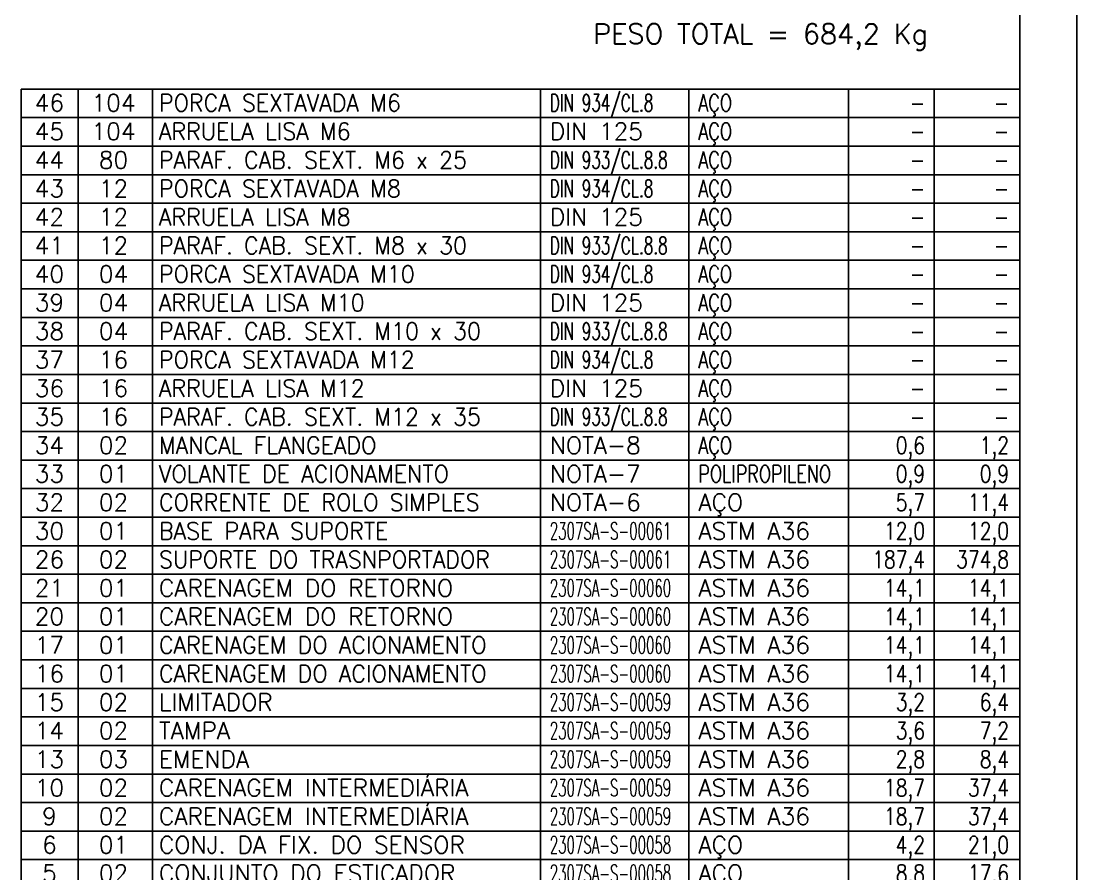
# Model space of a CAD drawing. Header units: metres. Extents: x 0 to 21025, y 0 to 14850.
# Drawn here: x 16400 to 21025, y 3678 to 7413 of the extents above; entities that cross this region are included whole.
import ezdxf
from ezdxf.enums import TextEntityAlignment as Align

# ---------------------------------------------------------------- set-up
doc = ezdxf.new("R2010")
doc.units = ezdxf.units.M
doc.header["$LTSCALE"] = 25
for name, color, linetype in [('FRL6', 6, 'Continuous'), ('FRL7', 7, 'Continuous'), ('FRR120', 5, 'Continuous'), ('FRR140', 5, 'Continuous'), ('FRR175', 1, 'Continuous'), ('FRR80', 3, 'Continuous'), ('GSB', 7, 'Continuous')]:
    doc.layers.add(name, color=color, linetype=linetype)
doc.styles.add('R120', font='simplex.shx', dxfattribs={"height": 3})
doc.styles.add('R140', font='simplex.shx', dxfattribs={"height": 3.5})
doc.styles.add('R80', font='simplex.shx', dxfattribs={"height": 2})
doc.styles.add('ROMANS', font='ROMANS.SHX')

# ---------------------------------------------------------------- blocks, each defined once
blk = doc.blocks.new('A1')
at = {"layer": 'FRL6', "linetype": 'Continuous'}
blk.add_line((831, 584), (831, 10), dxfattribs=at)
at = {"layer": 'FRL7', "linetype": 'Continuous'}
blk.add_line((841, 594), (841, 0), dxfattribs=at)
at = {"layer": 'FRR120', "style": 'R120'}
for tag, p in [('FASE_DO_PROJETO', (659, 46.29)), ('ÁREA_E/OU_SUBÁREA', (659, 40.79)), ('TÍTULO_DO_DESENHO', (659, 35.29)), ('SUBTÍTULO_1_DO_DESENHO', (659, 29.79)), ('SUBTÍTULO_2_DO_DESENHO', (659, 24.29))]:
    blk.add_attdef(tag, p, '', height=3, dxfattribs=at)
at = {"layer": 'FRR140', "style": 'R140', "width": 0.91}
for tag, p in [('NÚMERO_DA_CONTRATADA', (687.72, 12.6)), ('NUMERO_VALE', (752.89, 12.6))]:
    blk.add_attdef(tag, p, '', height=3.5, dxfattribs=at)
for tag, p in [('REVISÃO', (823.5, 14.68)), ('ESCALA', (671, 14.35))]:
    blk.add_attdef(tag, text='', height=3.5, dxfattribs=at).set_placement(p, align=Align.MIDDLE)
at = {"layer": 'FRR175', "style": 'R120'}
for tag, p in [('CLASSIFICAÇÃO', (811.83, 67.73)), ('PROJETO', (716.31, 53.59)), ('N_PROJ_SE', (793.5, 53.59)), ('N_CONTRATO', (796.97, 47.3))]:
    blk.add_attdef(tag, text='', height=3, dxfattribs=at).set_placement(p, align=Align.MIDDLE_CENTER)
at = {"layer": 'FRR80', "style": 'R80'}
for tag, p in [('8A_REV', (476, 77.07)), ('EMIS.', (486, 77.07)), ('PROJ.', (585, 77.07)), ('DES.', (597, 77.07)), ('VER.', (609, 77.07)), ('APR.', (621, 77.07)), ('AUT.', (633.01, 77.07)), ('7A_REV', (476, 71.37)), ('EMIS.', (486, 71.37)), ('PROJ.', (585, 71.37)), ('DES.', (597, 71.37)), ('VER.', (609, 71.37)), ('APR.', (621, 71.37)), ('AUT.', (633.01, 71.37)), ('6A_REV', (476, 65.67)), ('EMIS.', (486, 65.67)), ('PROJ.', (585, 65.67)), ('DES.', (597, 65.67)), ('VER.', (609, 65.67)), ('APR.', (621, 65.67)), ('AUT.', (633.01, 65.67)), ('5A_REV', (476, 59.97)), ('EMIS.', (486, 59.97)), ('PROJ.', (585, 59.97)), ('DES.', (597, 59.97)), ('VER.', (609, 59.97)), ('APR.', (621, 59.97)), ('AUT.', (633.01, 59.97)), ('4A_REV', (476, 54.27)), ('EMIS.', (486, 54.27)), ('PROJ.', (585, 54.27)), ('DES.', (597, 54.27)), ('VER.', (609, 54.27)), ('APR.', (621, 54.27)), ('AUT.', (633.01, 54.27)), ('3A_REV', (476, 48.57)), ('EMIS.', (486, 48.57)), ('PROJ.', (585, 48.57)), ('DES.', (597, 48.57)), ('VER.', (609, 48.57)), ('APR.', (621, 48.57)), ('AUT.', (633.01, 48.57)), ('2A_REV', (476, 42.87)), ('EMIS.', (486, 42.87)), ('PROJ.', (585, 42.87)), ('DES.', (597, 42.87)), ('VER.', (609, 42.87)), ('APR.', (621, 42.87)), ('AUT.', (633.01, 42.87)), ('1a_REV', (476, 37.17)), ('EMIS.', (486, 37.17)), ('PROJ.', (585, 37.17)), ('DES.', (597, 37.17)), ('VER.', (609, 37.17)), ('APR.', (621, 37.17)), ('AUT.', (633.01, 37.17))]:
    blk.add_attdef(tag, text='', height=2, dxfattribs=at).set_placement(p, align=Align.MIDDLE)
for p in [(492.61, 76.08), (492.61, 70.38), (492.61, 64.68), (492.61, 58.98), (492.61, 53.28), (492.61, 47.58), (492.61, 41.88), (492.61, 36.18)]:
    blk.add_attdef('DESCRIÇÃO_DA_REVISÃO', p, '', height=2, dxfattribs=at)
at = {"layer": 'FRR80', "style": 'R80', "width": 0.85}
for p in [(648, 77.07), (648, 71.37), (648, 65.67), (648, 59.97), (648, 54.27), (648, 48.57), (648, 42.87), (648, 37.17)]:
    blk.add_attdef('DATA', text='', height=2, dxfattribs=at).set_placement(p, align=Align.MIDDLE)
blk = doc.blocks.new('Tabela')
at = {"layer": 'GSB', "color": 3}
for p, q in [((0, 5), (175, 5)), ((10, 0), (10, 5)), ((23, 0), (23, 5)), ((91, 0), (91, 5)), ((117, 0), (117, 5)), ((145, 0), (145, 5)), ((160, 0), (160, 5))]:
    blk.add_line(p, q, dxfattribs=at)
at = {"layer": 'GSB', "color": 5}
for p, q in [((0, 5), (0, 0)), ((175, 5), (175, 0))]:
    blk.add_line(p, q, dxfattribs=at)
at = {"layer": 'GSB', "color": 2, "style": 'R80'}
for p in [(4.96, 1.09), (16.19, 1.09)]:
    blk.add_attdef('-', text='', height=2, dxfattribs=at).set_placement(p, align=Align.CENTER)
for p in [(24.16, 1.09), (92.65, 1.09), (118.69, 1.09)]:
    blk.add_attdef('-', p, '', height=2, dxfattribs=at)
for p in [(158.4, 1.09), (173.12, 1.09)]:
    blk.add_attdef('-', text='', height=2, dxfattribs=at).set_placement(p, align=Align.RIGHT)

msp = doc.modelspace()

# ---------------------------------------------------------------- block references
at = {"xscale": 24.99999999999972, "yscale": 24.99999999999972, "zscale": 24.99999999999972}
msp.add_blockref('A1', (0, 0), dxfattribs=at)
at = {"layer": 'GSB'}
ref = msp.add_blockref('Tabela', (16399.802, 6990.299), dxfattribs=dict(at, xscale=25, yscale=25, zscale=25))
ref.add_attrib('-', '46', dxfattribs={"color": 4, "height": 75, "style": 'ROMANS'}).set_placement((16523.845, 7017.502), align=Align.CENTER)
ref.add_attrib('-', '104', dxfattribs={"color": 4, "height": 75, "style": 'ROMANS'}).set_placement((16804.604, 7017.502), align=Align.CENTER)
ref.add_attrib('-', 'PORCA SEXTAVADA M6', (17003.713, 7017.502), dxfattribs={"color": 4, "height": 75, "style": 'ROMANS', "width": 0.95})
ref.add_attrib('-', 'DIN 934/CL.8', (18715.995, 7017.502), dxfattribs={"color": 4, "height": 75, "style": 'ROMANS', "width": 0.65})
ref.add_attrib('-', 'AÇO', (19367.02, 7017.502), dxfattribs={"color": 4, "height": 75, "style": 'ROMANS', "width": 0.75})
ref.add_attrib('-', '-', dxfattribs={"color": 4, "height": 75, "style": 'ROMANS', "width": 0.8}).set_placement((20359.835, 7017.502), align=Align.RIGHT)
ref.add_attrib('-', '-', dxfattribs={"color": 4, "height": 75, "style": 'ROMANS', "width": 0.8}).set_placement((20727.841, 7017.502), align=Align.RIGHT)
ref = msp.add_blockref('Tabela', (16399.802, 6865.299), dxfattribs=dict(at, xscale=25, yscale=25, zscale=25))
ref.add_attrib('-', '45', dxfattribs={"color": 4, "height": 75, "style": 'ROMANS'}).set_placement((16523.845, 6892.502), align=Align.CENTER)
ref.add_attrib('-', '104', dxfattribs={"color": 4, "height": 75, "style": 'ROMANS'}).set_placement((16804.604, 6892.502), align=Align.CENTER)
ref.add_attrib('-', 'ARRUELA LISA M6', (17003.713, 6892.502), dxfattribs={"color": 4, "height": 75, "style": 'ROMANS', "width": 0.95})
ref.add_attrib('-', 'DIN 125', (18715.995, 6892.502), dxfattribs={"color": 4, "height": 75, "style": 'ROMANS'})
ref.add_attrib('-', 'AÇO', (19367.02, 6892.502), dxfattribs={"color": 4, "height": 75, "style": 'ROMANS', "width": 0.75})
ref.add_attrib('-', '-', dxfattribs={"color": 4, "height": 75, "style": 'ROMANS', "width": 0.8}).set_placement((20359.835, 6892.502), align=Align.RIGHT)
ref.add_attrib('-', '-', dxfattribs={"color": 4, "height": 75, "style": 'ROMANS', "width": 0.8}).set_placement((20727.841, 6892.502), align=Align.RIGHT)
ref = msp.add_blockref('Tabela', (16399.802, 6740.299), dxfattribs=dict(at, xscale=25, yscale=25, zscale=25))
ref.add_attrib('-', '44', dxfattribs={"color": 4, "height": 75, "style": 'ROMANS'}).set_placement((16523.845, 6767.502), align=Align.CENTER)
ref.add_attrib('-', '80', dxfattribs={"color": 4, "height": 75, "style": 'ROMANS'}).set_placement((16804.604, 6767.502), align=Align.CENTER)
ref.add_attrib('-', 'PARAF. CAB. SEXT. M6 x 25', (17003.713, 6767.502), dxfattribs={"color": 4, "height": 75, "style": 'ROMANS', "width": 0.95})
ref.add_attrib('-', 'DIN 933/CL.8.8', (18715.995, 6767.502), dxfattribs={"color": 4, "height": 75, "style": 'ROMANS', "width": 0.65})
ref.add_attrib('-', 'AÇO', (19367.02, 6767.502), dxfattribs={"color": 4, "height": 75, "style": 'ROMANS', "width": 0.75})
ref.add_attrib('-', '-', dxfattribs={"color": 4, "height": 75, "style": 'ROMANS', "width": 0.8}).set_placement((20359.835, 6767.502), align=Align.RIGHT)
ref.add_attrib('-', '-', dxfattribs={"color": 4, "height": 75, "style": 'ROMANS', "width": 0.8}).set_placement((20727.841, 6767.502), align=Align.RIGHT)
ref = msp.add_blockref('Tabela', (16399.802, 6615.299), dxfattribs=dict(at, xscale=25, yscale=25, zscale=25))
ref.add_attrib('-', '43', dxfattribs={"color": 4, "height": 75, "style": 'ROMANS'}).set_placement((16523.845, 6642.502), align=Align.CENTER)
ref.add_attrib('-', '12', dxfattribs={"color": 4, "height": 75, "style": 'ROMANS'}).set_placement((16804.604, 6642.502), align=Align.CENTER)
ref.add_attrib('-', 'PORCA SEXTAVADA M8', (17003.713, 6642.502), dxfattribs={"color": 4, "height": 75, "style": 'ROMANS', "width": 0.95})
ref.add_attrib('-', 'DIN 934/CL.8', (18715.995, 6642.502), dxfattribs={"color": 4, "height": 75, "style": 'ROMANS', "width": 0.65})
ref.add_attrib('-', 'AÇO', (19367.02, 6642.502), dxfattribs={"color": 4, "height": 75, "style": 'ROMANS', "width": 0.75})
ref.add_attrib('-', '-', dxfattribs={"color": 4, "height": 75, "style": 'ROMANS', "width": 0.8}).set_placement((20359.835, 6642.502), align=Align.RIGHT)
ref.add_attrib('-', '-', dxfattribs={"color": 4, "height": 75, "style": 'ROMANS', "width": 0.8}).set_placement((20727.841, 6642.502), align=Align.RIGHT)
ref = msp.add_blockref('Tabela', (16399.802, 6490.299), dxfattribs=dict(at, xscale=25, yscale=25, zscale=25))
ref.add_attrib('-', '42', dxfattribs={"color": 4, "height": 75, "style": 'ROMANS'}).set_placement((16523.845, 6517.502), align=Align.CENTER)
ref.add_attrib('-', '12', dxfattribs={"color": 4, "height": 75, "style": 'ROMANS'}).set_placement((16804.604, 6517.502), align=Align.CENTER)
ref.add_attrib('-', 'ARRUELA LISA M8', (17003.713, 6517.502), dxfattribs={"color": 4, "height": 75, "style": 'ROMANS', "width": 0.95})
ref.add_attrib('-', 'DIN 125', (18715.995, 6517.502), dxfattribs={"color": 4, "height": 75, "style": 'ROMANS'})
ref.add_attrib('-', 'AÇO', (19367.02, 6517.502), dxfattribs={"color": 4, "height": 75, "style": 'ROMANS', "width": 0.75})
ref.add_attrib('-', '-', dxfattribs={"color": 4, "height": 75, "style": 'ROMANS', "width": 0.8}).set_placement((20359.835, 6517.502), align=Align.RIGHT)
ref.add_attrib('-', '-', dxfattribs={"color": 4, "height": 75, "style": 'ROMANS', "width": 0.8}).set_placement((20727.841, 6517.502), align=Align.RIGHT)
ref = msp.add_blockref('Tabela', (16399.802, 6365.299), dxfattribs=dict(at, xscale=25, yscale=25, zscale=25))
ref.add_attrib('-', '41', dxfattribs={"color": 4, "height": 75, "style": 'ROMANS'}).set_placement((16523.845, 6392.502), align=Align.CENTER)
ref.add_attrib('-', '12', dxfattribs={"color": 4, "height": 75, "style": 'ROMANS'}).set_placement((16804.604, 6392.502), align=Align.CENTER)
ref.add_attrib('-', 'PARAF. CAB. SEXT. M8 x 30', (17003.713, 6392.502), dxfattribs={"color": 4, "height": 75, "style": 'ROMANS', "width": 0.95})
ref.add_attrib('-', 'DIN 933/CL.8.8', (18715.995, 6392.502), dxfattribs={"color": 4, "height": 75, "style": 'ROMANS', "width": 0.65})
ref.add_attrib('-', 'AÇO', (19367.02, 6392.502), dxfattribs={"color": 4, "height": 75, "style": 'ROMANS', "width": 0.75})
ref.add_attrib('-', '-', dxfattribs={"color": 4, "height": 75, "style": 'ROMANS', "width": 0.8}).set_placement((20359.835, 6392.502), align=Align.RIGHT)
ref.add_attrib('-', '-', dxfattribs={"color": 4, "height": 75, "style": 'ROMANS', "width": 0.8}).set_placement((20727.841, 6392.502), align=Align.RIGHT)
ref = msp.add_blockref('Tabela', (16399.802, 6240.299), dxfattribs=dict(at, xscale=25, yscale=25, zscale=25))
ref.add_attrib('-', '40', dxfattribs={"color": 4, "height": 75, "style": 'ROMANS'}).set_placement((16523.845, 6267.502), align=Align.CENTER)
ref.add_attrib('-', '04', dxfattribs={"color": 4, "height": 75, "style": 'ROMANS'}).set_placement((16804.604, 6267.502), align=Align.CENTER)
ref.add_attrib('-', 'PORCA SEXTAVADA M10', (17003.713, 6267.502), dxfattribs={"color": 4, "height": 75, "style": 'ROMANS', "width": 0.95})
ref.add_attrib('-', 'DIN 934/CL.8', (18715.995, 6267.502), dxfattribs={"color": 4, "height": 75, "style": 'ROMANS', "width": 0.65})
ref.add_attrib('-', 'AÇO', (19367.02, 6267.502), dxfattribs={"color": 4, "height": 75, "style": 'ROMANS', "width": 0.75})
ref.add_attrib('-', '-', dxfattribs={"color": 4, "height": 75, "style": 'ROMANS', "width": 0.8}).set_placement((20359.835, 6267.502), align=Align.RIGHT)
ref.add_attrib('-', '-', dxfattribs={"color": 4, "height": 75, "style": 'ROMANS', "width": 0.8}).set_placement((20727.841, 6267.502), align=Align.RIGHT)
ref = msp.add_blockref('Tabela', (16399.802, 6115.299), dxfattribs=dict(at, xscale=25, yscale=25, zscale=25))
ref.add_attrib('-', '39', dxfattribs={"color": 4, "height": 75, "style": 'ROMANS'}).set_placement((16523.845, 6142.502), align=Align.CENTER)
ref.add_attrib('-', '04', dxfattribs={"color": 4, "height": 75, "style": 'ROMANS'}).set_placement((16804.604, 6142.502), align=Align.CENTER)
ref.add_attrib('-', 'ARRUELA LISA M10', (17003.713, 6142.502), dxfattribs={"color": 4, "height": 75, "style": 'ROMANS', "width": 0.95})
ref.add_attrib('-', 'DIN 125', (18715.995, 6142.502), dxfattribs={"color": 4, "height": 75, "style": 'ROMANS'})
ref.add_attrib('-', 'AÇO', (19367.02, 6142.502), dxfattribs={"color": 4, "height": 75, "style": 'ROMANS', "width": 0.75})
ref.add_attrib('-', '-', dxfattribs={"color": 4, "height": 75, "style": 'ROMANS', "width": 0.8}).set_placement((20359.835, 6142.502), align=Align.RIGHT)
ref.add_attrib('-', '-', dxfattribs={"color": 4, "height": 75, "style": 'ROMANS', "width": 0.8}).set_placement((20727.841, 6142.502), align=Align.RIGHT)
ref = msp.add_blockref('Tabela', (16399.802, 5990.299), dxfattribs=dict(at, xscale=25, yscale=25, zscale=25))
ref.add_attrib('-', '38', dxfattribs={"color": 4, "height": 75, "style": 'ROMANS'}).set_placement((16523.845, 6017.502), align=Align.CENTER)
ref.add_attrib('-', '04', dxfattribs={"color": 4, "height": 75, "style": 'ROMANS'}).set_placement((16804.604, 6017.502), align=Align.CENTER)
ref.add_attrib('-', 'PARAF. CAB. SEXT. M10 x 30', (17003.713, 6017.502), dxfattribs={"color": 4, "height": 75, "style": 'ROMANS', "width": 0.95})
ref.add_attrib('-', 'DIN 933/CL.8.8', (18715.995, 6017.502), dxfattribs={"color": 4, "height": 75, "style": 'ROMANS', "width": 0.65})
ref.add_attrib('-', 'AÇO', (19367.02, 6017.502), dxfattribs={"color": 4, "height": 75, "style": 'ROMANS', "width": 0.75})
ref.add_attrib('-', '-', dxfattribs={"color": 4, "height": 75, "style": 'ROMANS', "width": 0.8}).set_placement((20359.835, 6017.502), align=Align.RIGHT)
ref.add_attrib('-', '-', dxfattribs={"color": 4, "height": 75, "style": 'ROMANS', "width": 0.8}).set_placement((20727.841, 6017.502), align=Align.RIGHT)
ref = msp.add_blockref('Tabela', (16399.802, 5865.299), dxfattribs=dict(at, xscale=25, yscale=25, zscale=25))
ref.add_attrib('-', '37', dxfattribs={"color": 4, "height": 75, "style": 'ROMANS'}).set_placement((16523.845, 5892.502), align=Align.CENTER)
ref.add_attrib('-', '16', dxfattribs={"color": 4, "height": 75, "style": 'ROMANS'}).set_placement((16804.604, 5892.502), align=Align.CENTER)
ref.add_attrib('-', 'PORCA SEXTAVADA M12', (17003.713, 5892.502), dxfattribs={"color": 4, "height": 75, "style": 'ROMANS', "width": 0.95})
ref.add_attrib('-', 'DIN 934/CL.8', (18715.995, 5892.502), dxfattribs={"color": 4, "height": 75, "style": 'ROMANS', "width": 0.65})
ref.add_attrib('-', 'AÇO', (19367.02, 5892.502), dxfattribs={"color": 4, "height": 75, "style": 'ROMANS', "width": 0.75})
ref.add_attrib('-', '-', dxfattribs={"color": 4, "height": 75, "style": 'ROMANS', "width": 0.8}).set_placement((20359.835, 5892.502), align=Align.RIGHT)
ref.add_attrib('-', '-', dxfattribs={"color": 4, "height": 75, "style": 'ROMANS', "width": 0.8}).set_placement((20727.841, 5892.502), align=Align.RIGHT)
ref = msp.add_blockref('Tabela', (16399.802, 5740.299), dxfattribs=dict(at, xscale=25, yscale=25, zscale=25))
ref.add_attrib('-', '36', dxfattribs={"color": 4, "height": 75, "style": 'ROMANS'}).set_placement((16523.845, 5767.502), align=Align.CENTER)
ref.add_attrib('-', '16', dxfattribs={"color": 4, "height": 75, "style": 'ROMANS'}).set_placement((16804.604, 5767.502), align=Align.CENTER)
ref.add_attrib('-', 'ARRUELA LISA M12', (17003.713, 5767.502), dxfattribs={"color": 4, "height": 75, "style": 'ROMANS', "width": 0.95})
ref.add_attrib('-', 'DIN 125', (18715.995, 5767.502), dxfattribs={"color": 4, "height": 75, "style": 'ROMANS'})
ref.add_attrib('-', 'AÇO', (19367.02, 5767.502), dxfattribs={"color": 4, "height": 75, "style": 'ROMANS', "width": 0.75})
ref.add_attrib('-', '-', dxfattribs={"color": 4, "height": 75, "style": 'ROMANS', "width": 0.8}).set_placement((20359.835, 5767.502), align=Align.RIGHT)
ref.add_attrib('-', '-', dxfattribs={"color": 4, "height": 75, "style": 'ROMANS', "width": 0.8}).set_placement((20727.841, 5767.502), align=Align.RIGHT)
ref = msp.add_blockref('Tabela', (16399.802, 5615.299), dxfattribs=dict(at, xscale=25, yscale=25, zscale=25))
ref.add_attrib('-', '35', dxfattribs={"color": 4, "height": 75, "style": 'ROMANS'}).set_placement((16523.845, 5642.502), align=Align.CENTER)
ref.add_attrib('-', '16', dxfattribs={"color": 4, "height": 75, "style": 'ROMANS'}).set_placement((16804.604, 5642.502), align=Align.CENTER)
ref.add_attrib('-', 'PARAF. CAB. SEXT. M12 x 35', (17003.713, 5642.502), dxfattribs={"color": 4, "height": 75, "style": 'ROMANS', "width": 0.95})
ref.add_attrib('-', 'DIN 933/CL.8.8', (18715.995, 5642.502), dxfattribs={"color": 4, "height": 75, "style": 'ROMANS', "width": 0.65})
ref.add_attrib('-', 'AÇO', (19367.02, 5642.502), dxfattribs={"color": 4, "height": 75, "style": 'ROMANS', "width": 0.75})
ref.add_attrib('-', '-', dxfattribs={"color": 4, "height": 75, "style": 'ROMANS', "width": 0.8}).set_placement((20359.835, 5642.502), align=Align.RIGHT)
ref.add_attrib('-', '-', dxfattribs={"color": 4, "height": 75, "style": 'ROMANS', "width": 0.8}).set_placement((20727.841, 5642.502), align=Align.RIGHT)
ref = msp.add_blockref('Tabela', (16399.802, 5490.299), dxfattribs=dict(at, xscale=25, yscale=25, zscale=25))
ref.add_attrib('-', '34', dxfattribs={"color": 4, "height": 75, "style": 'ROMANS'}).set_placement((16523.845, 5517.502), align=Align.CENTER)
ref.add_attrib('-', '02', dxfattribs={"color": 4, "height": 75, "style": 'ROMANS'}).set_placement((16804.604, 5517.502), align=Align.CENTER)
ref.add_attrib('-', 'MANCAL FLANGEADO', (17003.713, 5517.502), dxfattribs={"color": 4, "height": 75, "style": 'ROMANS', "width": 0.95})
ref.add_attrib('-', 'NOTA-8', (18715.995, 5517.502), dxfattribs={"color": 4, "height": 75, "style": 'ROMANS'})
ref.add_attrib('-', 'AÇO', (19367.02, 5517.502), dxfattribs={"color": 4, "height": 75, "style": 'ROMANS', "width": 0.75})
ref.add_attrib('-', '0,6', dxfattribs={"color": 4, "height": 75, "style": 'ROMANS', "width": 0.8}).set_placement((20359.835, 5517.502), align=Align.RIGHT)
ref.add_attrib('-', '1,2', dxfattribs={"color": 4, "height": 75, "style": 'ROMANS', "width": 0.8}).set_placement((20727.841, 5517.502), align=Align.RIGHT)
ref = msp.add_blockref('Tabela', (16399.802, 5365.299), dxfattribs=dict(at, xscale=25, yscale=25, zscale=25))
ref.add_attrib('-', '33', dxfattribs={"color": 4, "height": 75, "style": 'ROMANS'}).set_placement((16523.845, 5392.502), align=Align.CENTER)
ref.add_attrib('-', '01', dxfattribs={"color": 4, "height": 75, "style": 'ROMANS'}).set_placement((16804.604, 5392.502), align=Align.CENTER)
ref.add_attrib('-', 'VOLANTE DE ACIONAMENTO', (17003.713, 5392.502), dxfattribs={"color": 4, "height": 75, "style": 'ROMANS', "width": 0.95})
ref.add_attrib('-', 'NOTA-7', (18715.995, 5392.502), dxfattribs={"color": 4, "height": 75, "style": 'ROMANS'})
ref.add_attrib('-', 'POLIPROPILENO', (19367.02, 5392.502), dxfattribs={"color": 4, "height": 75, "style": 'ROMANS', "width": 0.75})
ref.add_attrib('-', '0,9', dxfattribs={"color": 4, "height": 75, "style": 'ROMANS', "width": 0.8}).set_placement((20359.835, 5392.502), align=Align.RIGHT)
ref.add_attrib('-', '0,9', dxfattribs={"color": 4, "height": 75, "style": 'ROMANS', "width": 0.8}).set_placement((20727.841, 5392.502), align=Align.RIGHT)
ref = msp.add_blockref('Tabela', (16399.802, 5240.299), dxfattribs=dict(at, xscale=25, yscale=25, zscale=25))
ref.add_attrib('-', '32', dxfattribs={"color": 4, "height": 75, "style": 'ROMANS'}).set_placement((16523.845, 5267.502), align=Align.CENTER)
ref.add_attrib('-', '02', dxfattribs={"color": 4, "height": 75, "style": 'ROMANS'}).set_placement((16804.604, 5267.502), align=Align.CENTER)
ref.add_attrib('-', 'CORRENTE DE ROLO SIMPLES', (17003.713, 5267.502), dxfattribs={"color": 4, "height": 75, "style": 'ROMANS', "width": 0.95})
ref.add_attrib('-', 'NOTA-6', (18715.995, 5267.502), dxfattribs={"color": 4, "height": 75, "style": 'ROMANS'})
ref.add_attrib('-', 'AÇO', (19367.02, 5267.502), dxfattribs={"color": 4, "height": 75, "style": 'ROMANS'})
ref.add_attrib('-', '5,7', dxfattribs={"color": 4, "height": 75, "style": 'ROMANS', "width": 0.8}).set_placement((20359.835, 5267.502), align=Align.RIGHT)
ref.add_attrib('-', '11,4', dxfattribs={"color": 4, "height": 75, "style": 'ROMANS', "width": 0.8}).set_placement((20727.841, 5267.502), align=Align.RIGHT)
ref = msp.add_blockref('Tabela', (16399.802, 5115.299), dxfattribs=dict(at, xscale=25, yscale=25, zscale=25))
ref.add_attrib('-', '30', dxfattribs={"color": 4, "height": 75, "style": 'ROMANS'}).set_placement((16523.845, 5142.502), align=Align.CENTER)
ref.add_attrib('-', '01', dxfattribs={"color": 4, "height": 75, "style": 'ROMANS'}).set_placement((16804.604, 5142.502), align=Align.CENTER)
ref.add_attrib('-', 'BASE PARA SUPORTE ', (17003.713, 5142.502), dxfattribs={"color": 4, "height": 75, "style": 'ROMANS', "width": 0.95})
ref.add_attrib('-', '2307SA-S-00061', (18715.995, 5142.502), dxfattribs={"color": 4, "height": 75, "style": 'ROMANS', "width": 0.57})
ref.add_attrib('-', 'ASTM A36', (19367.02, 5142.502), dxfattribs={"color": 4, "height": 75, "style": 'ROMANS'})
ref.add_attrib('-', '12,0', dxfattribs={"color": 4, "height": 75, "style": 'ROMANS', "width": 0.8}).set_placement((20359.835, 5142.502), align=Align.RIGHT)
ref.add_attrib('-', '12,0', dxfattribs={"color": 4, "height": 75, "style": 'ROMANS', "width": 0.8}).set_placement((20727.841, 5142.502), align=Align.RIGHT)
ref = msp.add_blockref('Tabela', (16399.802, 4990.299), dxfattribs=dict(at, xscale=25, yscale=25, zscale=25))
ref.add_attrib('-', '26', dxfattribs={"color": 4, "height": 75, "style": 'ROMANS'}).set_placement((16523.845, 5017.502), align=Align.CENTER)
ref.add_attrib('-', '02', dxfattribs={"color": 4, "height": 75, "style": 'ROMANS'}).set_placement((16804.604, 5017.502), align=Align.CENTER)
ref.add_attrib('-', 'SUPORTE DO TRASNPORTADOR', (17003.713, 5017.502), dxfattribs={"color": 4, "height": 75, "style": 'ROMANS', "width": 0.95})
ref.add_attrib('-', '2307SA-S-00061', (18715.995, 5017.502), dxfattribs={"color": 4, "height": 75, "style": 'ROMANS', "width": 0.57})
ref.add_attrib('-', 'ASTM A36', (19367.02, 5017.502), dxfattribs={"color": 4, "height": 75, "style": 'ROMANS'})
ref.add_attrib('-', '187,4', dxfattribs={"color": 4, "height": 75, "style": 'ROMANS', "width": 0.8}).set_placement((20359.835, 5017.502), align=Align.RIGHT)
ref.add_attrib('-', '374,8', dxfattribs={"color": 4, "height": 75, "style": 'ROMANS', "width": 0.8}).set_placement((20727.841, 5017.502), align=Align.RIGHT)
ref = msp.add_blockref('Tabela', (16399.802, 4865.299), dxfattribs=dict(at, xscale=24.99999999999972, yscale=24.99999999999972, zscale=24.99999999999972))
ref.add_attrib('-', '21', dxfattribs={"color": 4, "height": 75, "style": 'ROMANS'}).set_placement((16523.845, 4892.502), align=Align.CENTER)
ref.add_attrib('-', '01', dxfattribs={"color": 4, "height": 75, "style": 'ROMANS'}).set_placement((16804.604, 4892.502), align=Align.CENTER)
ref.add_attrib('-', 'CARENAGEM DO RETORNO', (17003.713, 4892.502), dxfattribs={"color": 4, "height": 75, "style": 'ROMANS'})
ref.add_attrib('-', '2307SA-S-00060', (18715.995, 4892.502), dxfattribs={"color": 4, "height": 75, "style": 'ROMANS', "width": 0.57})
ref.add_attrib('-', 'ASTM A36', (19367.02, 4892.502), dxfattribs={"color": 4, "height": 75, "style": 'ROMANS'})
ref.add_attrib('-', '14,1', dxfattribs={"color": 4, "height": 75, "style": 'ROMANS', "width": 0.8}).set_placement((20359.835, 4892.502), align=Align.RIGHT)
ref.add_attrib('-', '14,1', dxfattribs={"color": 4, "height": 75, "style": 'ROMANS', "width": 0.8}).set_placement((20727.841, 4892.502), align=Align.RIGHT)
ref = msp.add_blockref('Tabela', (16399.802, 4740.299), dxfattribs=dict(at, xscale=24.99999999999972, yscale=24.99999999999972, zscale=24.99999999999972))
ref.add_attrib('-', '20', dxfattribs={"color": 4, "height": 75, "style": 'ROMANS'}).set_placement((16523.845, 4767.502), align=Align.CENTER)
ref.add_attrib('-', '01', dxfattribs={"color": 4, "height": 75, "style": 'ROMANS'}).set_placement((16804.604, 4767.502), align=Align.CENTER)
ref.add_attrib('-', 'CARENAGEM DO RETORNO', (17003.713, 4767.502), dxfattribs={"color": 4, "height": 75, "style": 'ROMANS'})
ref.add_attrib('-', '2307SA-S-00060', (18715.995, 4767.502), dxfattribs={"color": 4, "height": 75, "style": 'ROMANS', "width": 0.57})
ref.add_attrib('-', 'ASTM A36', (19367.02, 4767.502), dxfattribs={"color": 4, "height": 75, "style": 'ROMANS'})
ref.add_attrib('-', '14,1', dxfattribs={"color": 4, "height": 75, "style": 'ROMANS', "width": 0.8}).set_placement((20359.835, 4767.502), align=Align.RIGHT)
ref.add_attrib('-', '14,1', dxfattribs={"color": 4, "height": 75, "style": 'ROMANS', "width": 0.8}).set_placement((20727.841, 4767.502), align=Align.RIGHT)
ref = msp.add_blockref('Tabela', (16399.802, 4615.299), dxfattribs=dict(at, xscale=24.99999999999972, yscale=24.99999999999972, zscale=24.99999999999972))
ref.add_attrib('-', '17', dxfattribs={"color": 4, "height": 75, "style": 'ROMANS'}).set_placement((16523.845, 4642.502), align=Align.CENTER)
ref.add_attrib('-', '01', dxfattribs={"color": 4, "height": 75, "style": 'ROMANS'}).set_placement((16804.604, 4642.502), align=Align.CENTER)
ref.add_attrib('-', 'CARENAGEM DO ACIONAMENTO', (17003.713, 4642.502), dxfattribs={"color": 4, "height": 75, "style": 'ROMANS', "width": 0.95})
ref.add_attrib('-', '2307SA-S-00060', (18715.995, 4642.502), dxfattribs={"color": 4, "height": 75, "style": 'ROMANS', "width": 0.57})
ref.add_attrib('-', 'ASTM A36', (19367.02, 4642.502), dxfattribs={"color": 4, "height": 75, "style": 'ROMANS'})
ref.add_attrib('-', '14,1', dxfattribs={"color": 4, "height": 75, "style": 'ROMANS', "width": 0.8}).set_placement((20359.835, 4642.502), align=Align.RIGHT)
ref.add_attrib('-', '14,1', dxfattribs={"color": 4, "height": 75, "style": 'ROMANS', "width": 0.8}).set_placement((20727.841, 4642.502), align=Align.RIGHT)
ref = msp.add_blockref('Tabela', (16399.802, 4490.299), dxfattribs=dict(at, xscale=24.99999999999972, yscale=24.99999999999972, zscale=24.99999999999972))
ref.add_attrib('-', '16', dxfattribs={"color": 4, "height": 75, "style": 'ROMANS'}).set_placement((16523.845, 4517.502), align=Align.CENTER)
ref.add_attrib('-', '01', dxfattribs={"color": 4, "height": 75, "style": 'ROMANS'}).set_placement((16804.604, 4517.502), align=Align.CENTER)
ref.add_attrib('-', 'CARENAGEM DO ACIONAMENTO', (17003.713, 4517.502), dxfattribs={"color": 4, "height": 75, "style": 'ROMANS', "width": 0.95})
ref.add_attrib('-', '2307SA-S-00060', (18715.995, 4517.502), dxfattribs={"color": 4, "height": 75, "style": 'ROMANS', "width": 0.57})
ref.add_attrib('-', 'ASTM A36', (19367.02, 4517.502), dxfattribs={"color": 4, "height": 75, "style": 'ROMANS'})
ref.add_attrib('-', '14,1', dxfattribs={"color": 4, "height": 75, "style": 'ROMANS', "width": 0.8}).set_placement((20359.835, 4517.502), align=Align.RIGHT)
ref.add_attrib('-', '14,1', dxfattribs={"color": 4, "height": 75, "style": 'ROMANS', "width": 0.8}).set_placement((20727.841, 4517.502), align=Align.RIGHT)
ref = msp.add_blockref('Tabela', (16399.802, 4365.299), dxfattribs=dict(at, xscale=24.99999999999972, yscale=24.99999999999972, zscale=24.99999999999972))
ref.add_attrib('-', '15', dxfattribs={"color": 4, "height": 75, "style": 'ROMANS'}).set_placement((16523.845, 4392.502), align=Align.CENTER)
ref.add_attrib('-', '02', dxfattribs={"color": 4, "height": 75, "style": 'ROMANS'}).set_placement((16804.604, 4392.502), align=Align.CENTER)
ref.add_attrib('-', 'LIMITADOR', (17003.713, 4392.502), dxfattribs={"color": 4, "height": 75, "style": 'ROMANS'})
ref.add_attrib('-', '2307SA-S-00059', (18715.995, 4392.502), dxfattribs={"color": 4, "height": 75, "style": 'ROMANS', "width": 0.57})
ref.add_attrib('-', 'ASTM A36', (19367.02, 4392.502), dxfattribs={"color": 4, "height": 75, "style": 'ROMANS'})
ref.add_attrib('-', '3,2', dxfattribs={"color": 4, "height": 75, "style": 'ROMANS', "width": 0.8}).set_placement((20359.835, 4392.502), align=Align.RIGHT)
ref.add_attrib('-', '6,4', dxfattribs={"color": 4, "height": 75, "style": 'ROMANS', "width": 0.8}).set_placement((20727.841, 4392.502), align=Align.RIGHT)
ref = msp.add_blockref('Tabela', (16399.802, 4240.299), dxfattribs=dict(at, xscale=24.99999999999972, yscale=24.99999999999972, zscale=24.99999999999972))
ref.add_attrib('-', '14', dxfattribs={"color": 4, "height": 75, "style": 'ROMANS'}).set_placement((16523.845, 4267.502), align=Align.CENTER)
ref.add_attrib('-', '02', dxfattribs={"color": 4, "height": 75, "style": 'ROMANS'}).set_placement((16804.604, 4267.502), align=Align.CENTER)
ref.add_attrib('-', 'TAMPA', (17003.713, 4267.502), dxfattribs={"color": 4, "height": 75, "style": 'ROMANS'})
ref.add_attrib('-', '2307SA-S-00059', (18715.995, 4267.502), dxfattribs={"color": 4, "height": 75, "style": 'ROMANS', "width": 0.57})
ref.add_attrib('-', 'ASTM A36', (19367.02, 4267.502), dxfattribs={"color": 4, "height": 75, "style": 'ROMANS'})
ref.add_attrib('-', '3,6', dxfattribs={"color": 4, "height": 75, "style": 'ROMANS', "width": 0.8}).set_placement((20359.835, 4267.502), align=Align.RIGHT)
ref.add_attrib('-', '7,2', dxfattribs={"color": 4, "height": 75, "style": 'ROMANS', "width": 0.8}).set_placement((20727.841, 4267.502), align=Align.RIGHT)
ref = msp.add_blockref('Tabela', (16399.802, 4115.299), dxfattribs=dict(at, xscale=24.99999999999972, yscale=24.99999999999972, zscale=24.99999999999972))
ref.add_attrib('-', '13', dxfattribs={"color": 4, "height": 75, "style": 'ROMANS'}).set_placement((16523.845, 4142.502), align=Align.CENTER)
ref.add_attrib('-', '03', dxfattribs={"color": 4, "height": 75, "style": 'ROMANS'}).set_placement((16804.604, 4142.502), align=Align.CENTER)
ref.add_attrib('-', 'EMENDA', (17003.713, 4142.502), dxfattribs={"color": 4, "height": 75, "style": 'ROMANS'})
ref.add_attrib('-', '2307SA-S-00059', (18715.995, 4142.502), dxfattribs={"color": 4, "height": 75, "style": 'ROMANS', "width": 0.57})
ref.add_attrib('-', 'ASTM A36', (19367.02, 4142.502), dxfattribs={"color": 4, "height": 75, "style": 'ROMANS'})
ref.add_attrib('-', '2,8', dxfattribs={"color": 4, "height": 75, "style": 'ROMANS', "width": 0.8}).set_placement((20359.835, 4142.502), align=Align.RIGHT)
ref.add_attrib('-', '8,4', dxfattribs={"color": 4, "height": 75, "style": 'ROMANS', "width": 0.8}).set_placement((20727.841, 4142.502), align=Align.RIGHT)
ref = msp.add_blockref('Tabela', (16399.802, 3990.299), dxfattribs=dict(at, xscale=24.99999999999972, yscale=24.99999999999972, zscale=24.99999999999972))
ref.add_attrib('-', '10', dxfattribs={"color": 4, "height": 75, "style": 'ROMANS'}).set_placement((16523.845, 4017.502), align=Align.CENTER)
ref.add_attrib('-', '02', dxfattribs={"color": 4, "height": 75, "style": 'ROMANS'}).set_placement((16804.604, 4017.502), align=Align.CENTER)
ref.add_attrib('-', 'CARENAGEM INTERMEDIÁRIA', (17003.713, 4017.502), dxfattribs={"color": 4, "height": 75, "style": 'ROMANS'})
ref.add_attrib('-', '2307SA-S-00059', (18715.995, 4017.502), dxfattribs={"color": 4, "height": 75, "style": 'ROMANS', "width": 0.57})
ref.add_attrib('-', 'ASTM A36', (19367.02, 4017.502), dxfattribs={"color": 4, "height": 75, "style": 'ROMANS'})
ref.add_attrib('-', '18,7', dxfattribs={"color": 4, "height": 75, "style": 'ROMANS', "width": 0.8}).set_placement((20359.835, 4017.502), align=Align.RIGHT)
ref.add_attrib('-', '37,4', dxfattribs={"color": 4, "height": 75, "style": 'ROMANS', "width": 0.8}).set_placement((20727.841, 4017.502), align=Align.RIGHT)
ref = msp.add_blockref('Tabela', (16399.802, 3865.299), dxfattribs=dict(at, xscale=24.99999999999972, yscale=24.99999999999972, zscale=24.99999999999972))
ref.add_attrib('-', '9', dxfattribs={"color": 4, "height": 75, "style": 'ROMANS'}).set_placement((16523.845, 3892.502), align=Align.CENTER)
ref.add_attrib('-', '02', dxfattribs={"color": 4, "height": 75, "style": 'ROMANS'}).set_placement((16804.604, 3892.502), align=Align.CENTER)
ref.add_attrib('-', 'CARENAGEM INTERMEDIÁRIA', (17003.713, 3892.502), dxfattribs={"color": 4, "height": 75, "style": 'ROMANS'})
ref.add_attrib('-', '2307SA-S-00059', (18715.995, 3892.502), dxfattribs={"color": 4, "height": 75, "style": 'ROMANS', "width": 0.57})
ref.add_attrib('-', 'ASTM A36', (19367.02, 3892.502), dxfattribs={"color": 4, "height": 75, "style": 'ROMANS'})
ref.add_attrib('-', '18,7', dxfattribs={"color": 4, "height": 75, "style": 'ROMANS', "width": 0.8}).set_placement((20359.835, 3892.502), align=Align.RIGHT)
ref.add_attrib('-', '37,4', dxfattribs={"color": 4, "height": 75, "style": 'ROMANS', "width": 0.8}).set_placement((20727.841, 3892.502), align=Align.RIGHT)
ref = msp.add_blockref('Tabela', (16399.802, 3740.299), dxfattribs=dict(at, xscale=24.99999999999972, yscale=24.99999999999972, zscale=24.99999999999972))
ref.add_attrib('-', '6', dxfattribs={"color": 4, "height": 75, "style": 'ROMANS'}).set_placement((16523.845, 3767.502), align=Align.CENTER)
ref.add_attrib('-', '01', dxfattribs={"color": 4, "height": 75, "style": 'ROMANS'}).set_placement((16804.604, 3767.502), align=Align.CENTER)
ref.add_attrib('-', 'CONJ. DA FIX. DO SENSOR', (17003.713, 3767.502), dxfattribs={"color": 4, "height": 75, "style": 'ROMANS'})
ref.add_attrib('-', '2307SA-S-00058', (18715.995, 3767.502), dxfattribs={"color": 4, "height": 75, "style": 'ROMANS', "width": 0.57})
ref.add_attrib('-', 'AÇO', (19367.02, 3767.502), dxfattribs={"color": 4, "height": 75, "style": 'ROMANS'})
ref.add_attrib('-', '4,2', dxfattribs={"color": 4, "height": 75, "style": 'ROMANS', "width": 0.8}).set_placement((20359.835, 3767.502), align=Align.RIGHT)
ref.add_attrib('-', '21,0', dxfattribs={"color": 4, "height": 75, "style": 'ROMANS', "width": 0.8}).set_placement((20727.841, 3767.502), align=Align.RIGHT)
ref = msp.add_blockref('Tabela', (16399.802, 3615.299), dxfattribs=dict(at, xscale=24.99999999999972, yscale=24.99999999999972, zscale=24.99999999999972))
ref.add_attrib('-', '5', dxfattribs={"color": 4, "height": 75, "style": 'ROMANS'}).set_placement((16523.845, 3642.502), align=Align.CENTER)
ref.add_attrib('-', '02', dxfattribs={"color": 4, "height": 75, "style": 'ROMANS'}).set_placement((16804.604, 3642.502), align=Align.CENTER)
ref.add_attrib('-', 'CONJUNTO DO ESTICADOR', (17003.713, 3642.502), dxfattribs={"color": 4, "height": 75, "style": 'ROMANS'})
ref.add_attrib('-', '2307SA-S-00058', (18715.995, 3642.502), dxfattribs={"color": 4, "height": 75, "style": 'ROMANS', "width": 0.57})
ref.add_attrib('-', 'AÇO', (19367.02, 3642.502), dxfattribs={"color": 4, "height": 75, "style": 'ROMANS'})
ref.add_attrib('-', '8,8', dxfattribs={"color": 4, "height": 75, "style": 'ROMANS', "width": 0.8}).set_placement((20359.835, 3642.502), align=Align.RIGHT)
ref.add_attrib('-', '17,6', dxfattribs={"color": 4, "height": 75, "style": 'ROMANS', "width": 0.8}).set_placement((20727.841, 3642.502), align=Align.RIGHT)

# ---------------------------------------------------------------- texts
at = {"layer": 'GSB', "color": 4, "style": 'R140'}
msp.add_text('PESO TOTAL = 684,2 Kg', height=87.5, dxfattribs=at).set_placement((19638.896, 7357.467), align=Align.MIDDLE_CENTER)

doc.saveas('drawing.dxf')
